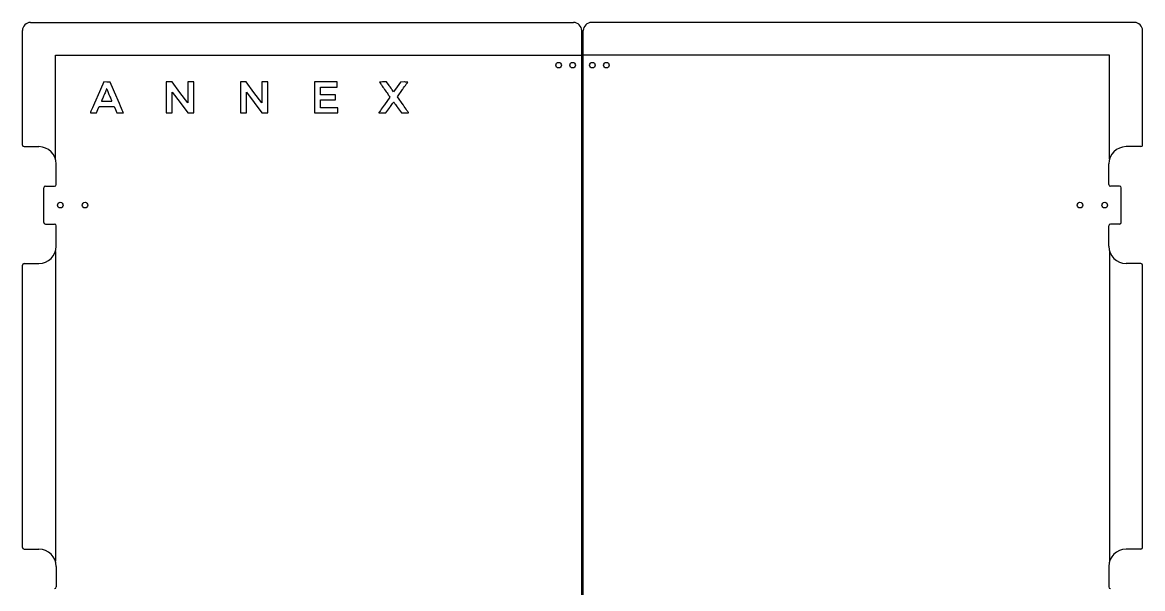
# Model space of a CAD drawing. Header units: millimetres. Extents: x -510 to 170, y -356 to 356.
# Drawn here: x -510 to 170, y 12 to 356 of the extents above; entities that cross this region are included whole.
import ezdxf

# ---------------------------------------------------------------- set-up
doc = ezdxf.new("R2010")
doc.units = ezdxf.units.MM

msp = doc.modelspace()

# ---------------------------------------------------------------- linework, layer by layer
at = {"color": 7, "linetype": 'Continuous', "lineweight": 25}
for p, q in [((-505.25, 355.5), (-175.75, 355.5)), ((164.75, 355.5), (-164.75, 355.5)), ((-510.25, 281), (-510.25, 350.5)), ((-170.75, -350.5), (-170.75, 350.5)), ((-169.75, -350.5), (-169.75, 350.5)), ((169.75, 281), (169.75, 350.5)), ((-490.25, 272.7), (-490.25, 335.5)), ((-490.25, 335.5), (-170.75, 335.5)), ((149.75, 335.5), (-169.75, 335.5)), ((149.75, 272.7), (149.75, 335.5)), ((-460.87, 319.29), (-464.91, 310.08)), ((-458.94, 319.27), (-460.87, 319.29)), ((-459.84, 313.39), (-460.11, 312.77)), ((-459.6, 313.96), (-459.84, 313.39)), ((-459.4, 314.44), (-459.6, 313.96)), ((-459.24, 314.82), (-459.4, 314.44)), ((-459.12, 315.07), (-459.24, 314.82)), ((-459.09, 315.15), (-459.12, 315.07)), ((-459.08, 315.18), (-459.09, 315.15)), ((-459.07, 315.18), (-459.08, 315.18)), ((-459.02, 315.18), (-459.07, 315.18)), ((-458.97, 315.11), (-459.02, 315.18)), ((-458.96, 315.09), (-458.97, 315.11)), ((-458.95, 315.06), (-458.96, 315.09)), ((-458.92, 314.98), (-458.95, 315.06)), ((-457.01, 319.24), (-458.94, 319.27)), ((-458.82, 314.75), (-458.92, 314.98)), ((-458.67, 314.39), (-458.82, 314.75)), ((-458.49, 313.93), (-458.67, 314.39)), ((-458.26, 313.39), (-458.49, 313.93)), ((-458.01, 312.78), (-458.26, 313.39)), ((-452.96, 309.89), (-457.01, 319.24)), ((-419.41, 319.29), (-422.9, 319.29)), ((-422.9, 319.29), (-422.9, 300.5)), ((-414.65, 312.92), (-419.41, 319.29)), ((-419.27, 306.83), (-419.24, 313.17)), ((-419.24, 313.17), (-414.52, 306.83)), ((-409.89, 306.56), (-414.65, 312.92)), ((-409.86, 312.92), (-409.89, 306.56)), ((-409.85, 319.29), (-409.86, 312.92)), ((-406.23, 319.29), (-409.85, 319.29)), ((-406.23, 300.5), (-406.23, 319.29)), ((-374.42, 319.29), (-377.92, 319.29)), ((-377.92, 319.29), (-377.92, 300.5)), ((-369.67, 312.93), (-374.42, 319.29)), ((-374.29, 306.84), (-374.26, 313.17)), ((-374.26, 313.17), (-369.54, 306.84)), ((-364.91, 306.56), (-369.67, 312.93)), ((-364.89, 312.93), (-364.91, 306.56)), ((-364.87, 319.29), (-364.89, 312.93)), ((-361.25, 319.29), (-364.87, 319.29)), ((-361.25, 300.5), (-361.25, 319.29)), ((-319.09, 319.29), (-332.94, 319.29)), ((-332.94, 319.29), (-332.94, 300.5)), ((-329.24, 311.52), (-329.24, 316.11)), ((-329.24, 316.11), (-319.09, 316.11)), ((-319.09, 316.11), (-319.09, 319.29)), ((-293.33, 319.23), (-293.41, 319.18)), ((-293.41, 319.18), (-293.4, 319.17)), ((-293.4, 319.17), (-293.39, 319.15)), ((-293.39, 319.15), (-293.34, 319.08)), ((-293.34, 319.08), (-293.19, 318.84)), ((-293.02, 319.26), (-293.33, 319.23)), ((-293.19, 318.84), (-292.94, 318.48)), ((-292.37, 319.28), (-293.02, 319.26)), ((-292.94, 318.48), (-292.63, 318.02)), ((-292.63, 318.02), (-292.25, 317.47)), ((-291.57, 319.29), (-292.37, 319.28)), ((-292.25, 317.47), (-291.82, 316.84)), ((-291.82, 316.84), (-291.36, 316.17)), ((-289.15, 319.29), (-291.57, 319.29)), ((-291.36, 316.17), (-290.87, 315.46)), ((-290.87, 315.46), (-290.37, 314.73)), ((-290.37, 314.73), (-289.87, 314.01)), ((-289.87, 314.01), (-289.39, 313.3)), ((-289.39, 313.3), (-288.92, 312.63)), ((-287.7, 317.2), (-289.15, 319.29)), ((-287.54, 316.98), (-287.7, 317.2)), ((-287.08, 316.31), (-287.54, 316.98)), ((-286.47, 315.45), (-287.08, 316.31)), ((-285.95, 314.7), (-286.47, 315.45)), ((-285.67, 314.3), (-285.95, 314.7)), ((-285.58, 314.17), (-285.67, 314.3)), ((-284.91, 313.22), (-285.58, 314.17)), ((-282.8, 316.25), (-284.91, 313.22)), ((-280.69, 319.28), (-282.8, 316.25)), ((-282.56, 310.3), (-279.44, 314.74)), ((-278.5, 319.29), (-280.69, 319.28)), ((-279.44, 314.74), (-279.29, 314.97)), ((-279.29, 314.97), (-278.81, 315.64)), ((-278.81, 315.64), (-278.23, 316.48)), ((-278.29, 319.29), (-278.5, 319.29)), ((-277.65, 319.28), (-278.29, 319.29)), ((-278.23, 316.48), (-277.7, 317.24)), ((-277.7, 317.24), (-277.24, 317.9)), ((-276.96, 319.27), (-277.65, 319.28)), ((-277.24, 317.9), (-276.85, 318.45)), ((-276.49, 319.26), (-276.96, 319.27)), ((-276.85, 318.45), (-276.57, 318.87)), ((-276.57, 318.87), (-276.38, 319.14)), ((-276.32, 319.25), (-276.49, 319.26)), ((-276.38, 319.14), (-276.32, 319.22)), ((-276.32, 319.22), (-276.32, 319.25)), ((-466.48, 306.49), (-467.17, 304.91)), ((-465.72, 308.22), (-466.48, 306.49)), ((-465.11, 309.61), (-465.72, 308.22)), ((-464.91, 310.08), (-465.11, 309.61)), ((-462.2, 307.78), (-462.23, 307.71)), ((-462.23, 307.71), (-462.23, 307.68)), ((-462.23, 307.68), (-461.98, 307.67)), ((-462.1, 308.02), (-462.2, 307.78)), ((-461.95, 308.39), (-462.1, 308.02)), ((-461.98, 307.67), (-461.3, 307.66)), ((-461.75, 308.86), (-461.95, 308.39)), ((-461.52, 309.42), (-461.75, 308.86)), ((-461.26, 310.05), (-461.52, 309.42)), ((-461.3, 307.66), (-460.29, 307.65)), ((-460.98, 310.72), (-461.26, 310.05)), ((-460.68, 311.41), (-460.98, 310.72)), ((-460.39, 312.1), (-460.68, 311.41)), ((-460.11, 312.77), (-460.39, 312.1)), ((-460.29, 307.65), (-459.36, 307.64)), ((-459.36, 307.64), (-458.84, 307.64)), ((-458.84, 307.64), (-458.19, 307.65)), ((-458.19, 307.65), (-457.49, 307.65)), ((-457.72, 312.1), (-458.01, 312.78)), ((-457.5, 311.57), (-457.72, 312.1)), ((-457.13, 310.68), (-457.5, 311.57)), ((-457.49, 307.65), (-456.94, 307.66)), ((-456.85, 310.01), (-457.13, 310.68)), ((-456.94, 307.66), (-456.52, 307.67)), ((-456.6, 309.4), (-456.85, 310.01)), ((-456.38, 308.87), (-456.6, 309.4)), ((-456.52, 307.67), (-456.23, 307.68)), ((-456.19, 308.42), (-456.38, 308.87)), ((-456.23, 307.68), (-456.03, 307.7)), ((-456.04, 308.08), (-456.19, 308.42)), ((-455.95, 307.85), (-456.04, 308.08)), ((-456.03, 307.7), (-455.93, 307.73)), ((-455.92, 307.77), (-455.95, 307.85)), ((-455.93, 307.73), (-455.91, 307.75)), ((-455.91, 307.76), (-455.92, 307.77)), ((-455.91, 307.75), (-455.91, 307.76)), ((-452.76, 309.42), (-452.96, 309.89)), ((-452.15, 308.01), (-452.76, 309.42)), ((-451.39, 306.26), (-452.15, 308.01)), ((-450.71, 304.67), (-451.39, 306.26)), ((-419.28, 300.5), (-419.27, 306.83)), ((-414.52, 306.83), (-409.8, 300.51)), ((-374.3, 300.5), (-374.29, 306.84)), ((-369.54, 306.84), (-364.82, 300.51)), ((-320.15, 311.52), (-329.24, 311.52)), ((-329.24, 303.68), (-329.24, 308.35)), ((-329.24, 308.35), (-320.15, 308.35)), ((-320.15, 308.35), (-320.15, 311.52)), ((-287.18, 310.14), (-290.52, 305.39)), ((-288.92, 312.63), (-288.5, 312.02)), ((-288.5, 312.02), (-288.12, 311.48)), ((-288.12, 311.48), (-287.8, 311.02)), ((-287.8, 311.02), (-287.62, 310.76)), ((-287.62, 310.76), (-287.56, 310.68)), ((-287.56, 310.68), (-287.18, 310.14)), ((-285.94, 305.64), (-285.59, 306.12)), ((-285.59, 306.12), (-285.29, 306.51)), ((-285.29, 306.51), (-285.07, 306.81)), ((-285.07, 306.81), (-284.92, 306.99)), ((-284.92, 306.99), (-284.87, 307.04)), ((-284.87, 307.04), (-284.86, 307.04)), ((-284.86, 307.04), (-284.81, 306.97)), ((-284.81, 306.97), (-284.66, 306.76)), ((-284.66, 306.76), (-284.44, 306.46)), ((-284.44, 306.46), (-284.15, 306.05)), ((-284.15, 306.05), (-283.8, 305.56)), ((-279.18, 305.45), (-282.56, 310.3)), ((-469, 300.67), (-469.01, 300.62)), ((-469.01, 300.62), (-468.99, 300.58)), ((-468.99, 300.71), (-469, 300.69)), ((-469, 300.69), (-469, 300.67)), ((-468.91, 300.91), (-468.99, 300.71)), ((-468.99, 300.58), (-468.93, 300.55)), ((-468.93, 300.55), (-468.79, 300.52)), ((-468.66, 301.48), (-468.91, 300.91)), ((-468.79, 300.52), (-468.57, 300.51)), ((-468.28, 302.36), (-468.66, 301.48)), ((-468.57, 300.51), (-468.23, 300.5)), ((-467.78, 303.52), (-468.28, 302.36)), ((-468.23, 300.5), (-467.77, 300.5)), ((-467.17, 304.91), (-467.78, 303.52)), ((-467.77, 300.5), (-467.3, 300.5)), ((-467.3, 300.5), (-465.25, 300.5)), ((-465.25, 300.5), (-464.43, 302.48)), ((-464.43, 302.48), (-463.6, 304.47)), ((-463.6, 304.47), (-459.07, 304.45)), ((-459.07, 304.45), (-454.53, 304.42)), ((-454.53, 304.42), (-453.71, 302.48)), ((-453.71, 302.48), (-452.9, 300.54)), ((-452.9, 300.54), (-450.91, 300.52)), ((-450.91, 300.52), (-450.72, 300.52)), ((-450.72, 300.52), (-450.14, 300.51)), ((-450.11, 303.28), (-450.71, 304.67)), ((-450.14, 300.51), (-449.5, 300.51)), ((-449.61, 302.14), (-450.11, 303.28)), ((-449.24, 301.27), (-449.61, 302.14)), ((-449.5, 300.51), (-449.07, 300.51)), ((-449, 300.71), (-449.24, 301.27)), ((-449.07, 300.51), (-448.92, 300.52)), ((-448.92, 300.57), (-449, 300.71)), ((-448.92, 300.52), (-448.92, 300.57)), ((-422.9, 300.5), (-419.28, 300.5)), ((-409.8, 300.51), (-408.01, 300.5)), ((-408.01, 300.5), (-406.23, 300.5)), ((-377.92, 300.5), (-374.3, 300.5)), ((-364.82, 300.51), (-363.03, 300.5)), ((-363.03, 300.5), (-361.25, 300.5)), ((-332.94, 300.5), (-318.83, 300.5)), ((-318.83, 303.68), (-329.24, 303.68)), ((-318.83, 300.5), (-318.83, 303.68)), ((-293.8, 300.68), (-293.87, 300.6)), ((-293.87, 300.6), (-293.87, 300.56)), ((-293.87, 300.56), (-293.7, 300.54)), ((-293.61, 300.97), (-293.8, 300.68)), ((-293.7, 300.54), (-293.24, 300.52)), ((-293.3, 301.42), (-293.61, 300.97)), ((-292.89, 302.01), (-293.3, 301.42)), ((-293.24, 300.52), (-292.56, 300.51)), ((-292.39, 302.72), (-292.89, 302.01)), ((-292.56, 300.51), (-291.94, 300.5)), ((-291.82, 303.54), (-292.39, 302.72)), ((-291.94, 300.5), (-289.59, 300.5)), ((-291.19, 304.43), (-291.82, 303.54)), ((-290.69, 305.15), (-291.19, 304.43)), ((-290.52, 305.39), (-290.69, 305.15)), ((-289.59, 300.5), (-287.26, 303.81)), ((-287.26, 303.81), (-287.14, 303.97)), ((-287.14, 303.97), (-286.79, 304.47)), ((-286.79, 304.47), (-286.34, 305.08)), ((-286.34, 305.08), (-285.94, 305.64)), ((-283.8, 305.56), (-283.4, 305.01)), ((-283.4, 305.01), (-282.96, 304.4)), ((-282.96, 304.4), (-282.61, 303.91)), ((-282.61, 303.91), (-282.49, 303.75)), ((-282.49, 303.75), (-280.17, 300.5)), ((-280.17, 300.5), (-277.77, 300.5)), ((-279.01, 305.2), (-279.18, 305.45)), ((-278.5, 304.47), (-279.01, 305.2)), ((-277.86, 303.56), (-278.5, 304.47)), ((-277.29, 302.74), (-277.86, 303.56)), ((-277.77, 300.5), (-277.13, 300.51)), ((-276.79, 302.01), (-277.29, 302.74)), ((-277.13, 300.51), (-276.44, 300.52)), ((-276.37, 301.41), (-276.79, 302.01)), ((-276.44, 300.52), (-275.96, 300.53)), ((-276.06, 300.95), (-276.37, 301.41)), ((-275.86, 300.66), (-276.06, 300.95)), ((-275.96, 300.53), (-275.79, 300.55)), ((-275.79, 300.58), (-275.86, 300.66)), ((-275.79, 300.55), (-275.79, 300.58)), ((-509.25, 280), (-500.25, 280)), ((168.75, 280), (159.75, 280)), ((-489.75, 257), (-489.75, 269.5)), ((149.25, 257), (149.25, 269.5)), ((-497.25, 234), (-497.25, 255)), ((-496.25, 256), (-490.75, 256)), ((155.75, 256), (150.25, 256)), ((156.75, 234), (156.75, 255)), ((-496.25, 233), (-490.75, 233)), ((-489.75, 219.5), (-489.75, 232)), ((149.25, 219.5), (149.25, 232)), ((155.75, 233), (150.25, 233)), ((-490.25, 216.3), (-490.25, 28.2)), ((149.75, 216.3), (149.75, 28.2)), ((-510.25, 36.5), (-510.25, 208)), ((-509.25, 209), (-500.25, 209)), ((168.75, 209), (159.75, 209)), ((169.75, 36.5), (169.75, 208)), ((-509.25, 35.5), (-500.25, 35.5)), ((168.75, 35.5), (159.75, 35.5)), ((-489.75, 25), (-489.75, 12.5)), ((149.25, 25), (149.25, 12.5))]:
    msp.add_line(p, q, dxfattribs=at)
for centre in [(-184.75, 329.5), (-176.25, 329.5), (-164.25, 329.5), (-155.75, 329.5), (-487.25, 244.5), (-472.25, 244.5), (131.75, 244.5), (146.75, 244.5)]:
    msp.add_circle(centre, 1.7, dxfattribs=at)
for centre, radius, start, end in [((-505.25, 350.5), 5, 90, 180), ((-175.75, 350.5), 5, 0, 90), ((-164.75, 350.5), 5, 90, 180), ((164.75, 350.5), 5, 0, 90), ((-509.25, 281), 1, 180, 270), ((-500.25, 269.5), 10.5, 0, 90), ((159.75, 269.5), 10.5, 90, 180), ((168.75, 281), 1, 270, 0), ((-496.25, 255), 1, 90, 180), ((-490.75, 257), 1, 270, 360), ((150.25, 257), 1, 180, 270), ((155.75, 255), 1, 360, 90), ((-496.25, 234), 1, 180, 270), ((-490.75, 232), 1, 0, 90), ((150.25, 232), 1, 90, 180), ((155.75, 234), 1, 270, 0), ((-500.25, 219.5), 10.5, 270, 360), ((159.75, 219.5), 10.5, 180, 270), ((-509.25, 208), 1, 90, 180), ((168.75, 208), 1, 0, 90), ((-509.25, 36.5), 1, 180, 270), ((-500.25, 25), 10.5, 0, 90), ((159.75, 25), 10.5, 90, 180), ((168.75, 36.5), 1, 270, 0), ((-490.75, 12.5), 1, 270, 360), ((150.25, 12.5), 1, 180, 270)]:
    msp.add_arc(centre, radius, start, end, dxfattribs=at)

doc.saveas('drawing.dxf')
